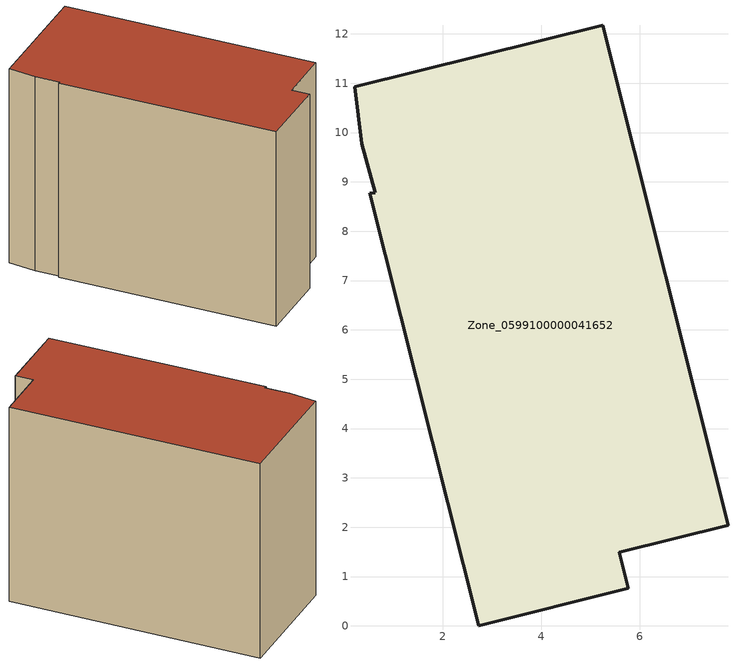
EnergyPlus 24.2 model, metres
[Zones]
Zone_0599100000041652
 floor ground (C_G): 2.73,0 0.53,8.77 0.63,8.78 0.36,9.78 0.21,10.92 5.24,12.18 7.78,2.04 5.58,1.49 5.76,0.76 z0
 wall outside (C_F): 2.73,0 5.76,0.76 5.58,1.49 7.78,2.04 5.24,12.18 0.21,10.92 0.36,9.78 0.63,8.78 0.53,8.77 2.73,0 z0:8.54
 roof outside (C_R): 0.53,8.77 2.73,0 5.76,0.76 5.58,1.49 7.78,2.04 5.24,12.18 0.21,10.92 0.36,9.78 0.63,8.78 z8.54
[BUILDING]
Pand.0599100000041652: North Axis=0; Terrain=City; Loads Convergence Tolerance Value=0.04; Temperature Convergence Tolerance Value=0.4; Solar Distribution=FullExterior; Maximum Number of Warmup Days=25; Minimum Number of Warmup Days=1
[Site:Location]
Rotterdam.The.Hague.AP_ZH_NLD Design_Conditions: Latitude=51.96; Longitude=4.45; Time Zone=1; Elevation=-4.5
[SITE:GROUNDTEMPERATURE:BUILDINGSURFACE]
18, 18, 18, 18, 18, 18, 18, 18, 18, 18, 18, 18
[MATERIAL] Thermal Absorptance=0.9; Solar Absorptance=0.7; Visible Absorptance=0.7
Name | Roughness | Thickness | Conductivity | Density | Specific Heat
G.TI.1975-1991 | MediumSmooth | 0.15 | 0.288461 | 540 | 1210
F.TI.1975-1991 | Rough | 0.3 | 0.230769 | 1920 | 840
R.TI.1975-1991 | MediumRough | 0.2 | 0.153846 | 1500 | 1000
[CONSTRUCTION]
C_G: G.TI.1975-1991
C_F: F.TI.1975-1991
C_R: R.TI.1975-1991
[ZONE]
Zone_0599100000041652: Type=1; Multiplier=1; Ceiling Height=Autocalculate; Volume=Autocalculate; Floor Area=autocalculate; Part of Total Floor Area=Yes
[ZONEINFILTRATION:DESIGNFLOWRATE]
Infil_Zone_0599100000041652: Zone or ZoneList or Space or SpaceList=Zone_0599100000041652; Schedule=AlwaysOn; Design Flow Rate Calculation Method=Flow/Area; Flow Rate per Floor Area=0.003; Constant Term Coefficient=1; Temperature Term Coefficient=0; Velocity Term Coefficient=0; Velocity Squared Term Coefficient=0
[HVACTEMPLATE:ZONE:IDEALLOADSAIRSYSTEM]
Zone_0599100000041652: Maximum Heating Supply Air Temperature=50; Minimum Cooling Supply Air Temperature=13; Maximum Heating Supply Air Humidity Ratio=0.0156; Minimum Cooling Supply Air Humidity Ratio=0.0077; Heating Limit=NoLimit; Cooling Limit=NoLimit; Dehumidification Control Type=ConstantSensibleHeatRatio; Cooling Sensible Heat Ratio=0.7; Dehumidification Setpoint=60; Humidification Control Type=None; Humidification Setpoint=30; Outdoor Air Method=None; Outdoor Air Flow Rate per Person=0.00944; Outdoor Air Flow Rate per Zone Floor Area=0; Outdoor Air Flow Rate per Zone=0; Demand Controlled Ventilation Type=None; Outdoor Air Economizer Type=NoEconomizer; Heat Recovery Type=None; Sensible Heat Recovery Effectiveness=0.7; Latent Heat Recovery Effectiveness=0.65
[ZONECONTROL:THERMOSTAT]
ThermostatControl_Zone_0599100000041652: Zone or ZoneList=Zone_0599100000041652; Control Type Schedule=DualSetpointControlType; Control 1=Thermostat_Zone_0599100000041652; Temperature Difference Between Cutout And Setpoint=0
[THERMOSTATSETPOINT:DUALSETPOINT]
Thermostat_Zone_0599100000041652: Heating Setpoint Temperature Schedule=HeatingSetpoint_Zone_0599100000041652; Cooling Setpoint Temperature Schedule=CoolingSetpoint_Zone_0599100000041652
[SCHEDULE:COMPACT]
HeatingSetpoint_Zone_0599100000041652: Through: 12/31, For: AllDays, Until: 24:00, 21
CoolingSetpoint_Zone_0599100000041652: Through: 12/31, For: AllDays, Until: 24:00, 24
DualSetpointControlType: Through: 12/31, For: AllDays, Until: 24:00, 4
AlwaysOn: Through: 12/31, For: AllDays, Until: 24:00, 1
